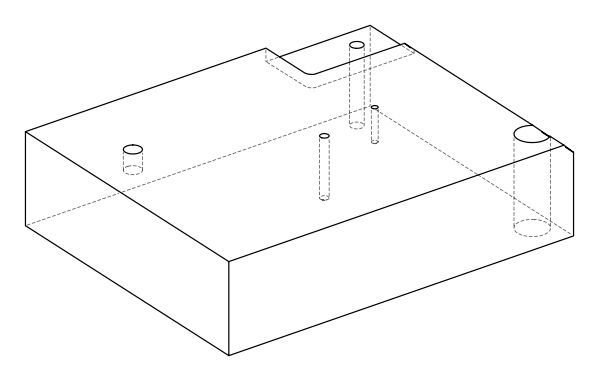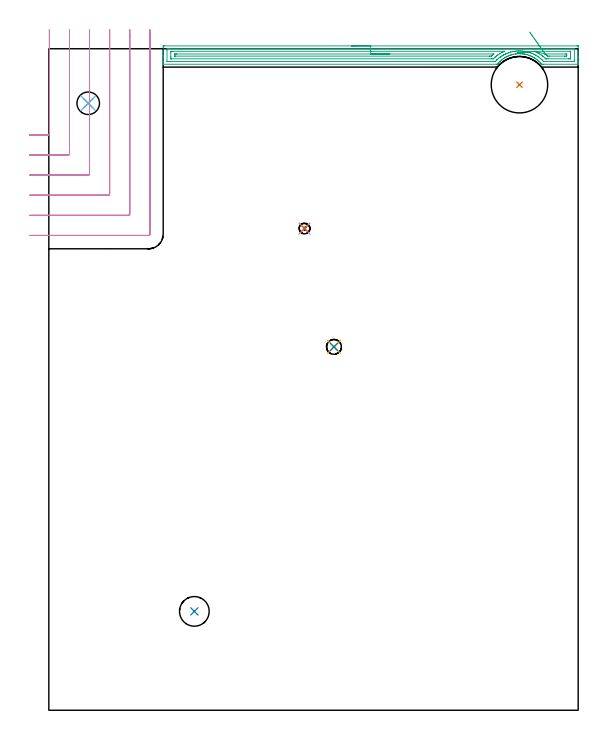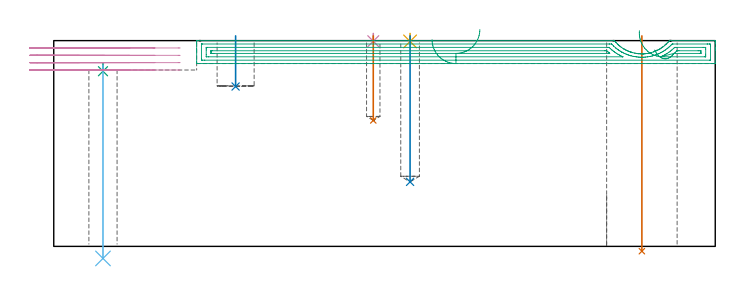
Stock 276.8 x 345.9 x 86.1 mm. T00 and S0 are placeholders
(PLAN: 10 operations, 7 tool changes, 14.5 min)
(1 INDEXABLE_INSERT_DRILL_THROUGH_HOLE_FROM_SOLID | STEP1HOLE_1 | NXT0302_030 | 0.36 min | 58814 mm3)
(2 INDEXABLE_INSERT_DRILL_BLIND_HOLE_FROM_SOLID | STEP1POCKET | NXT0302_002 | 0.09 min | 3583 mm3)
(3 SPOT_DRILL | STEP1HOLE | NXT0321_9005460120000 | 0.03 min | 1288 mm3)
(4 SPOT_DRILL_1 | STEP1POCKET_1 | NXT0321_9005460120000 | 0.03 min | 5 mm3)
(5 SPOT_DRILL_2 | STEP1POCKET_2 | NXT0321_9005460120000 | 0.03 min | 1 mm3)
(6 DRILL_THROUGH_HOLE_INTO_CENTER | STEP1HOLE | UGT0301_228 | 0.33 min | 8158 mm3)
(7 DRILL_BLIND_HOLE_INTO_CENTER | STEP1POCKET_1 | UGT0301_179 | 0.14 min | 770 mm3)
(8 DRILL_BLIND_HOLE_INTO_CENTER_1 | STEP1POCKET_2 | UGT0301_197 | 0.25 min | 2733 mm3)
(9 AREA_MILL | FG_CHAMFER_SURFACE | UGT0205_001 | 7.03 min | 10063 mm3)
(10 MILL_CORNER_NOTCH_RECTANGULAR | CORNER_NOTCH_RECTANGULAR | UGT0201_103 | Follow Part, ap 3.5, ae 75% | 6.23 min | 75146 mm3)
(TOOL NXT0302_030 | Index. Insert Drill 29.5mm [880-D2950L32-03] | D29.5 PA176 FL89 Z2)
(TOOL NXT0302_002 | Index. Insert Drill 15.5mm [880-D1550L20-05] | D15.5 PA176 FL78 Z2)
(TOOL NXT0321_9005460120000 | NC Spot Drill, 142deg, 12mm, Carbide, Uncoated | D12 PA142 FL30 Z2)
(TOOL UGT0301_228 | Twist Drill 11.8 mm | D11.8 PA118 FL93 Z2)
(TOOL UGT0301_179 | Twist Drill 5.6 mm | D5.6 PA118 FL55 Z2)
(TOOL UGT0301_197 | Twist Drill 7.8 mm | D7.8 PA118 FL73 Z2)
(TOOL UGT0205_001 | Chamfer Mill 20 x 3 x 45 deg. | D20 FL50 Z2)
(TOOL UGT0201_103 | End Mill 14 mm | D14 FL19 Z2)
(OP 1 INDEXABLE_INSERT_DRILL_THROUGH_HOLE_FROM_SOLID)
G17 G21 G94 G90
T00 M6
G54
G17 G0 G90 X246.1 Y327.1 S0 M3
G43 Z96.1 H1
G94 G81 G98 Z-2.015 F250. R88.1
G80
M5
M2
(OP 2 INDEXABLE_INSERT_DRILL_BLIND_HOLE_FROM_SOLID)
G17 G21 G94 G90
T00 M6
G54
G17 G0 G90 X76.1 Y51.7 S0 M3
G43 Z96.1 H1
G94 G81 G98 Z66.9 F250. R88.1
G80
M5
M2
(OP 3 SPOT_DRILL)
G17 G21 G94 G90
T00 M6
G54
G17 G0 G90 X20.6 Y317.4 S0 M3
G43 Z96.1 H0
G94 G81 G98 Z73.292 F250. R76.8
G80
M5
M2
(OP 4 SPOT_DRILL_1)
G17 G21 G94 G90
T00 M6
G54
G17 G0 G90 X133.7 Y251.9 S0 M3
G43 Z96.1 H0
G94 G81 G98 Z85.859 F250. R89.1
G80
M5
M2
(OP 5 SPOT_DRILL_2)
G17 G21 G94 G90
T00 M6
G54
G17 G0 G90 X149.1 Y190. S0 M3
G43 Z96.1 H0
G94 G81 G98 Z85.764 F250. R89.1
G80
M5
M2
(OP 6 DRILL_THROUGH_HOLE_INTO_CENTER)
G17 G21 G94 G90
T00 M6
G54
G17 G0 G90 X20.6 Y317.4 S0 M3
G43 Z96.1 H0
G94 G73 G98 Z-5.045 F250. Q11.264 R75.8
G80
M5
M2
(OP 7 DRILL_BLIND_HOLE_INTO_CENTER)
G17 G21 G94 G90
T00 M6
G54
G17 G0 G90 X133.7 Y251.9 S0 M3
G43 Z96.1 H0
G94 G81 G98 Z52.7 F250. R88.1
G80
M5
M2
(OP 8 DRILL_BLIND_HOLE_INTO_CENTER_1)
G17 G21 G94 G90
T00 M6
G54
G17 G0 G90 X149.1 Y190. S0 M3
G43 Z96.1 H0
G94 G81 G98 Z27. F250. R88.1
G80
M5
M2
(OP 9 AREA_MILL)
G17 G21 G94 G90
T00 M6
G54
G17 G0 G90 X158.3 Y347.4 S1061 M3
G43 Z96.1 H0
Z86.5
G94 G1 X158.338 Z85.628 F250.
X158.452 Z84.764
X158.641 Z83.912
X158.903 Z83.08
X159.237 Z82.274
X159.64 Z81.5
X160.109 Z80.764
X160.64 Z80.072
X161.229 Z79.429
X161.872 Z78.84
X162.564 Z78.308
X163.3 Z77.84
X164.074 Z77.437
X164.88 Z77.103
X165.712 Z76.841
X166.564 Z76.652
X167.428 Z76.538
X168.3 Z76.5
X276.204
X276.687 Y347.395 Z76.503
X276.79 Y347.392 Z76.506
X276.8 Y347.283 Z76.614
Y341.722 Z82.173
Y341.139 Z82.759
Y340.843 Z83.053
Y339.087 Z84.808
Y338.496 Z85.403
Y338.074 Z85.825
X276.797 Y337.935 Z85.958
X276.79 Y337.802 Z86.089
X276.65 Y337.8 Z86.1
X258.369
X257.624 Y337.804 Z86.09
X257.477 Y337.983 Z85.917
X257.411 Y338.062 Z85.838
X257.289 Y338.208 Z85.691
X257.208 Y338.298 Z85.602
X257.045 Y338.48 Z85.419
X256.393 Y339.16 Z84.738
X256.189 Y339.353 Z84.545
X255.693 Y339.789 Z84.107
X255.498 Y339.963 Z83.936
X255.17 Y340.227 Z83.672
X254.929 Y340.404 Z83.492
X254.604 Y340.646 Z83.252
X254.267 Y340.877 Z83.021
X253.925 Y341.099 Z82.799
X253.91 Y341.109 Z82.79
X253.814 Y341.168 Z82.731
X253.71 Y341.231 Z82.667
X253.464 Y341.372 Z82.525
X253.265 Y341.487 Z82.412
X252.815 Y341.728 Z82.171
X252.505 Y341.881 Z82.019
X252.318 Y341.973 Z81.926
X252.126 Y342.057 Z81.841
X251.921 Y342.148 Z81.75
X251.68 Y342.244 Z81.651
X251.53 Y342.307 Z81.591
X251.475 Y342.329 Z81.569
X251.359 Y342.372 Z81.527
X251.235 Y342.416 Z81.479
X251.052 Y342.484 Z81.414
X251.027 Y342.493 Z81.404
X250.132 Y342.782 Z81.116
X249.916 Y342.845 Z81.053
X249.897 Y342.85 Z81.048
X249.238 Y343.006 Z80.893
X248.791 Y343.097 Z80.8
X248.559 Y343.134 Z80.762
X248.344 Y343.169 Z80.728
X247.845 Y343.23 Z80.668
X247.668 Y343.25 Z80.645
X247.592 Y343.259 Z80.636
X247.449 Y343.277 Z80.621
X247.092 Y343.297 Z80.593
X246.799 Y343.316 Z80.576
X246.777 Y343.317 Z80.574
X246.725 Y343.321 Z80.571
X246.555 Y343.333 Z80.562
X246.481
X246.48 Y343.332
X246.36 Y343.331 Z80.558
X246.064 Z80.554
X245.65 Y343.332 Z80.562
X245.513 Y343.323 Z80.571
X244.992 Y343.289 Z80.6
X244.766 Y343.278 Z80.619
X244.628 Y343.261 Z80.636
X244.1 Y343.196 Z80.698
X243.999 Y343.186 Z80.712
X243.975 Y343.183 Z80.715
X243.872 Y343.171 Z80.728
X242.977 Y343.005 Z80.894
X242.284 Y342.845 Z81.053
X242.197 Y342.82 Z81.078
X242.083 Y342.785 Z81.11
X241.722 Y342.669 Z81.225
X241.628 Y342.64 Z81.258
X241.503 Y342.6 Z81.298
X241.425 Y342.574 Z81.322
X241.279 Y342.528 Z81.37
X241.189 Y342.499 Z81.399
X240.74 Y342.334 Z81.562
X240.688 Y342.313 Z81.583
X240.533 Y342.25 Z81.645
X240.312 Y342.162 Z81.737
X240.294 Y342.155 Z81.743
X239.882 Y341.972 Z81.926
X239.4 Y341.736 Z82.164
X239.196 Y341.626 Z82.272
X238.951 Y341.495 Z82.404
X238.836 Y341.429 Z82.469
X238.581 Y341.282 Z82.614
X238.506 Y341.24 Z82.658
X238.276 Y341.1 Z82.8
X237.611 Y340.654 Z83.245
X237.03 Y340.226 Z83.672
X236.705 Y339.965 Z83.935
X236.52 Y339.801 Z84.095
X236.375 Y339.672 Z84.223
X236.075 Y339.41 Z84.49
X236.011 Y339.354 Z84.546
X235.823 Y339.176 Z84.723
X235.316 Y338.647 Z85.248
X235.183 Y338.509 Z85.389
X235.155 Y338.48 Z85.418
X235.024 Y338.334 Z85.565
X234.928 Y338.228 Z85.672
X234.74 Y338.002 Z85.898
X234.577 Y337.804 Z86.09
X234.291 Y337.8 Z86.1
X59.95
X59.81 Y337.802 Z86.089
X59.803 Y337.935 Z85.957
X59.8 Y338.075 Z85.824
Y338.496 Z85.404
Y339.087 Z84.808
Y341.139 Z82.759
Y341.722 Z82.173
Y342.309 Z81.587
Y346.7 Z77.197
X59.804 Y346.992 Z76.905
X59.81 Y347.392 Z76.505
X59.986 Y347.396 Z76.502
X60.396 Y347.4 Z76.5
X168.3
Y345.986 Z77.914
X274.421 Y345.985 Z77.915
X274.551
X274.768 Y345.98 Z77.92
X274.788 Y345.979 Z77.921
X274.792 Y345.965 Z77.935
X274.797 Y345.938 Z77.962
X274.799 Y345.912 Z77.988
Y339.965 Z83.935
X274.797 Y339.594 Z84.306
X274.79 Y339.225 Z84.675
X274.421 Y339.217 Z84.683
X274.29 Y339.216 Z84.684
X273.529 Y339.214 Z84.686
X273.399
X259.13 Y339.215 Z84.685
X258.941 Y339.218 Z84.682
X258.846 Y339.221 Z84.679
X258.748 Y339.235 Z84.665
X258.369 Y339.62 Z84.28
X258.026 Y339.965 Z83.935
X257.746 Y340.23 Z83.67
X257.477 Y340.474 Z83.426
X257.051 Y340.843 Z83.057
X256.585 Y341.217 Z82.683
X255.897 Y341.722 Z82.178
X255.693 Y341.862 Z82.038
X255.242 Y342.155 Z81.745
X254.802 Y342.419 Z81.481
X254.484 Y342.6 Z81.3
X253.91 Y342.904 Z80.996
X253.294 Y343.206 Z80.694
X253.018 Y343.326 Z80.574
X252.652 Y343.478 Z80.422
X252.126 Y343.677 Z80.223
X251.807 Y343.793 Z80.107
X251.235 Y343.977 Z79.923
X250.925 Y344.074 Z79.826
X250.509 Y344.193 Z79.707
X250.343 Y344.234 Z79.666
X249.827 Y344.357 Z79.543
X249.451 Y344.434 Z79.466
X249.355 Y344.452 Z79.448
X248.559 Y344.572 Z79.328
X248.307 Y344.605 Z79.295
X247.668 Y344.677 Z79.223
X247.317 Y344.702 Z79.198
X246.776 Y344.734 Z79.166
X246.383 Y344.744 Z79.156
X245.884
X245.497 Y344.738 Z79.162
X244.992 Y344.708 Z79.192
X244.658 Y344.686 Z79.214
X244.1 Y344.627 Z79.273
X243.856 Y344.597 Z79.303
X243.209 Y344.504 Z79.396
X243.08 Y344.483 Z79.417
X242.388 Y344.357 Z79.543
X241.557 Y344.162 Z79.738
X241.497 Y344.145 Z79.755
X241.425 Y344.123 Z79.777
X240.93 Y343.966 Z79.934
X240.533 Y343.837 Z80.063
X240.262 Y343.745 Z80.155
X239.642 Y343.52 Z80.38
X239.611 Y343.508 Z80.392
X239.538 Y343.478 Z80.422
X238.989 Y343.243 Z80.657
X238.891 Y343.2 Z80.7
X238.75 Y343.133 Z80.767
X238.391 Y342.954 Z80.946
X237.858 Y342.683 Z81.217
X237.803 Y342.654 Z81.246
X237.706 Y342.6 Z81.3
X237.242 Y342.328 Z81.572
X236.966 Y342.16 Z81.74
X236.698 Y341.986 Z81.914
X236.3 Y341.722 Z82.178
X236.167 Y341.631 Z82.269
X236.133 Y341.607 Z82.293
X236.075 Y341.564 Z82.336
X235.661 Y341.251 Z82.649
X235.183 Y340.882 Z83.018
X235.162 Y340.864 Z83.036
X234.291 Y340.087 Z83.813
X234.228 Y340.027 Z83.873
X234.166 Y339.965 Z83.935
X233.557 Y339.337 Z84.563
X233.484 Y339.265 Z84.635
X233.441 Y339.224 Z84.676
X233.399 Y339.221 Z84.679
X233.266 Y339.218 Z84.682
X232.507 Y339.214 Z84.686
X232.378
X62.179 Y339.215 Z84.685
X62.049
X61.832 Y339.22 Z84.68
X61.812 Y339.221 Z84.679
X61.808 Y339.235 Z84.665
X61.803 Y339.262 Z84.638
X61.801 Y339.288 Z84.612
Y345.235 Z78.665
X61.803 Y345.606 Z78.294
X61.81 Y345.976 Z77.924
X62.179 Y345.983 Z77.917
X62.31 Y345.984 Z77.916
X63.071 Y345.986 Z77.914
X63.201
X168.3
Y344.572 Z79.328
X237.858 Y344.571 Z79.329
X237.974 Y344.57 Z79.33
X238.085 Y344.568 Z79.332
X238.178 Y344.565 Z79.335
X238.11 Y344.531 Z79.369
X237.734 Y344.357 Z79.543
X237.224 Y344.103 Z79.797
X236.966 Y343.972 Z79.928
X236.642 Y343.798 Z80.102
X236.057 Y343.478 Z80.422
X235.525 Y343.142 Z80.758
X235.183 Y342.92 Z80.98
X234.99 Y342.79 Z81.11
X234.716 Y342.6 Z81.3
X234.471 Y342.423 Z81.477
X234.291 Y342.289 Z81.611
X233.971 Y342.037 Z81.863
X233.576 Y341.722 Z82.178
X233.481 Y341.641 Z82.259
X233.399 Y341.571 Z82.329
X233.014 Y341.223 Z82.677
X232.595 Y340.843 Z83.057
X232.376 Y340.635 Z83.265
X232.338 Y340.634 Z83.266
X232.171 Y340.631 Z83.269
X231.833 Y340.629 Z83.271
X231.616 Y340.628 Z83.272
X64.181 Y340.629 Z83.271
X63.963 Y340.63 Z83.27
X63.891 Y340.632 Z83.268
X63.835 Y340.635 Z83.265
X63.81 Y340.642 Z83.258
X63.807 Y340.683 Z83.217
X63.803 Y340.843 Z83.057
X63.8 Y341.003 Z82.897
Y341.722 Z82.178
Y343.639 Z80.261
X63.802 Y344.357 Z79.543
X63.804 Y344.513 Z79.387
X63.81 Y344.564 Z79.336
X63.855 Y344.566 Z79.334
X63.963 Y344.568 Z79.332
X64.637 Y344.571 Z79.329
X64.855
X168.3 Y344.572 Z79.328
Y343.157 Z80.743
X232.245
X232.507 Y343.155 Z80.745
X232.601 Y343.153 Z80.747
X232.661 Y343.151 Z80.749
X232.626 Y343.113 Z80.787
X232.589 Y343.077 Z80.823
X232.563 Y343.054 Z80.846
X232.507 Y343.009 Z80.891
X232.28 Y342.824 Z81.076
X232.011 Y342.6 Z81.3
X231.799 Y342.419 Z81.481
X231.616 Y342.26 Z81.64
X231.422 Y342.095 Z81.805
X231.366 Y342.05 Z81.85
X231.285 Y342.048 Z81.852
X230.724 Y342.044 Z81.856
X230.398 Y342.043 Z81.857
X66.312
X65.92 Y342.047 Z81.853
X65.837 Y342.05 Z81.85
X65.81 Y342.054 Z81.846
X65.807 Y342.094 Z81.807
X65.804 Y342.184 Z81.716
X65.8 Y342.547 Z81.353
X65.801 Y342.6 Z81.3
X65.807 Y343.013 Z80.887
X65.81 Y343.115 Z80.785
X65.823 Y343.151 Z80.749
X65.884 Y343.152 Z80.748
X66.075 Y343.155 Z80.745
X66.638 Y343.157 Z80.743
X66.964
X168.3
X169.172 Z80.781
X170.037 Z80.895
X170.888 Z81.083
X171.72 Z81.346
X172.526 Z81.68
X173.3 Z82.082
X174.036 Z82.551
X174.728 Z83.082
X175.371 Z83.672
X175.96 Z84.315
X176.492 Z85.007
X176.96 Z85.743
X177.363 Z86.517
X177.697 Z87.322
X177.959 Z88.154
X178.148 Z89.006
X178.262 Z89.871
X178.3 Z90.743
G0 Z96.1
X245.071 Y343.693
Z90.254
G1 X245.025 Y343.688 Z89.383
X245.054 Y343.691 Z88.511
X245.16 Y343.702 Z87.645
X245.339 Y343.719 Z86.792
X245.592 Y343.744 Z85.957
X245.917 Y343.776 Z85.148
X246.311 Y343.814 Z84.37
X246.77 Y343.859 Z83.63
X247.292 Y343.91 Z82.933
X247.872 Y343.966 Z82.284
X248.507 Y344.028 Z81.689
X249.191 Y344.095 Z81.151
X249.918 Y344.166 Z80.675
X250.685 Y344.241 Z80.265
X251.484 Y344.319 Z79.923
X252.309 Y344.4 Z79.653
X253.155 Y344.482 Z79.456
X254.015 Y344.566 Z79.334
X254.027 Y344.567 Z79.333
X254.104 Y344.57 Z79.33
X254.22 Y344.571 Z79.329
X254.365 Y344.572 Z79.328
X272.419 Y344.571 Z79.329
X272.637 Y344.57 Z79.33
X272.709 Y344.568 Z79.332
X272.765 Y344.565 Z79.335
X272.79 Y344.558 Z79.342
X272.793 Y344.517 Z79.383
X272.797 Y344.357 Z79.543
X272.8 Y344.197 Z79.703
Y343.478 Z80.422
Y341.561 Z82.339
X272.798 Y340.843 Z83.057
X272.796 Y340.687 Z83.213
X272.79 Y340.636 Z83.264
X272.745 Y340.634 Z83.266
X272.637 Y340.632 Z83.268
X271.963 Y340.629 Z83.271
X271.745 Y340.628 Z83.272
X261.044 Y340.629 Z83.271
X260.369 Y340.63 Z83.27
X260.152 Y340.632 Z83.268
X259.935 Y340.635 Z83.265
X259.813 Y340.646 Z83.254
X259.602 Y340.843 Z83.057
X259.261 Y341.156 Z82.744
X258.619 Y341.722 Z82.178
X258.369 Y341.928 Z81.972
X257.987 Y342.226 Z81.674
X257.437 Y342.639 Z81.261
X256.585 Y343.203 Z80.697
X256.127 Y343.478 Z80.422
X255.693 Y343.725 Z80.175
X255.135 Y344.029 Z79.871
X254.802 Y344.192 Z79.708
X254.458 Y344.357 Z79.543
X254.015 Y344.566 Z79.334
X259.531 Y343.15 Z80.75
X259.554 Y343.152 Z80.748
X259.666 Y343.155 Z80.745
X259.826 Y343.157 Z80.743
X270.288
X270.68 Y343.153 Z80.747
X270.763 Y343.15 Z80.75
X270.79 Y343.146 Z80.754
X270.793 Y343.106 Z80.794
X270.796 Y343.016 Z80.884
X270.8 Y342.653 Z81.247
X270.799 Y342.6 Z81.3
X270.793 Y342.187 Z81.713
X270.79 Y342.085 Z81.815
X270.777 Y342.049 Z81.851
X270.716 Y342.048 Z81.852
X270.526 Y342.045 Z81.855
X269.962 Y342.043 Z81.857
X269.636
X261.609
X261.044 Y342.047 Z81.853
X260.857 Y342.05 Z81.85
X260.83 Y342.054 Z81.846
X260.804 Y342.073 Z81.827
X260.751 Y342.116 Z81.784
X260.152 Y342.639 Z81.261
X259.613 Y343.074 Z80.826
X259.568 Y343.113 Z80.787
X259.535 Y343.144 Z80.756
X259.531 Y343.15 Z80.75
X259.128 Y343.722 Z80.228
X258.701 Y344.328 Z79.768
X258.252 Y344.964 Z79.376
X257.785 Y345.627 Z79.052
X257.303 Y346.309 Z78.801
X256.811 Y347.007 Z78.623
X256.312 Y347.715 Z78.52
X255.81 Y348.428 Z78.494
X255.308 Y349.14 Z78.543
X254.81 Y349.845 Z78.668
X254.321 Y350.54 Z78.868
X253.843 Y351.217 Z79.141
X253.382 Y351.872 Z79.485
X252.939 Y352.5 Z79.898
X252.518 Y353.096 Z80.376
X252.123 Y353.656 Z80.916
X251.757 Y354.176 Z81.514
X251.422 Y354.65 Z82.164
G0 Z96.1
M5
M2
(OP 10 MILL_CORNER_NOTCH_RECTANGULAR)
G17 G21 G94 G90
T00 M6
G54
G17 G0 G90 X-10. Y300.8 S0 M3
G43 Z96.101 H0
Z83.026
G94 G1 X-7. F250.
X-0.395 F500.
G3 X0.3 Y301.495 R0.7
G1 Y352.843
Y352.9
X0.303 Y355.9 F250.
G0 Z96.101
X-10. Y290.3
Z83.026
G1 X-7.
X10.105 F500.
G3 X10.8 Y290.995 R0.7
G1 Y352.843
Y352.9
X10.804 Y355.9 F250.
G0 Z96.101
X-10. Y279.8
Z83.026
G1 X-7.
X20.604 F500.
G3 X21.3 Y280.496 R0.7
G1 Y352.843
Y352.9
X21.305 Y355.9 F250.
G0 Z96.101
X-10. Y269.3
Z83.026
G1 X-7.
X31.104 F500.
G3 X31.8 Y269.996 R0.7
G1 Y352.843
Y352.9
X31.808 Y355.9 F250.
G0 Z96.101
X-10. Y258.8
Z83.026
G1 X-7.
X41.604 F500.
G3 X42.3 Y259.496 R0.7
G1 Y352.843
Y352.9
X42.316 Y355.9 F250.
G0 Z96.101
X-10. Y248.3
Z83.026
G1 X-7.
X52.104 F500.
G3 X52.8 Y248.996 R0.7
G1 Y352.843
Y355.843 F250.
G0 Z96.101
X-10. Y300.8
Z79.95
G1 X-7.
X-0.395 F500.
G3 X0.3 Y301.495 R0.7
G1 Y352.9
Y355.9 F250.
G0 Z96.101
X-10. Y290.3
Z79.95
G1 X-7.
X10.105 F500.
G3 X10.8 Y290.995 R0.7
G1 Y352.9
Y355.9 F250.
G0 Z96.101
X-10. Y279.8
Z79.95
G1 X-7.
X20.604 F500.
G3 X21.3 Y280.496 R0.7
G1 Y352.9
Y355.9 F250.
G0 Z96.101
X-10. Y269.3
Z79.95
G1 X-7.
X31.104 F500.
G3 X31.8 Y269.996 R0.7
G1 Y352.9
Y355.9 F250.
G0 Z96.101
X-10. Y258.8
Z79.95
G1 X-7.
X41.604 F500.
G3 X42.3 Y259.496 R0.7
G1 Y352.9
Y355.9 F250.
G0 Z96.101
X-10. Y248.3
Z79.95
G1 X-7.
X52.104 F500.
G3 X52.8 Y248.996 R0.7
G1 Y352.9
Y355.9 F250.
G0 Z96.101
X-10. Y300.8
Z76.875
G1 X-7.
X-0.395 F500.
G3 X0.3 Y301.495 R0.7
G1 Y352.9
Y355.9 F250.
G0 Z96.101
X-10. Y290.3
Z76.875
G1 X-7.
X10.105 F500.
G3 X10.8 Y290.995 R0.7
G1 Y352.9
Y355.9 F250.
G0 Z96.101
X-10. Y279.8
Z76.875
G1 X-7.
X20.604 F500.
G3 X21.3 Y280.496 R0.7
G1 Y352.9
Y355.9 F250.
G0 Z96.101
X-10. Y269.3
Z76.875
G1 X-7.
X31.104 F500.
G3 X31.8 Y269.996 R0.7
G1 Y352.9
Y355.9 F250.
G0 Z96.101
X-10. Y258.8
Z76.875
G1 X-7.
X41.604 F500.
G3 X42.3 Y259.496 R0.7
G1 Y352.9
Y355.9 F250.
G0 Z96.101
X-10. Y248.3
Z76.875
G1 X-7.
X52.104 F500.
G3 X52.8 Y248.996 R0.7
G1 Y352.9
Y355.9 F250.
G0 Z96.101
X-10. Y300.8
Z73.8
G1 X-7.
X-0.395 F500.
G3 X0.3 Y301.495 R0.7
G1 Y352.9
Y355.9 F250.
G0 Z96.101
X-10. Y290.3
Z73.8
G1 X-7.
X10.105 F500.
G3 X10.8 Y290.995 R0.7
G1 Y352.9
Y355.9 F250.
G0 Z96.101
X-10. Y279.8
Z73.8
G1 X-7.
X20.604 F500.
G3 X21.3 Y280.496 R0.7
G1 Y352.9
Y355.9 F250.
G0 Z96.101
X-10. Y269.3
Z73.8
G1 X-7.
X31.104 F500.
G3 X31.8 Y269.996 R0.7
G1 Y352.9
Y355.9 F250.
G0 Z96.101
X-10. Y258.8
Z73.8
G1 X-7.
X41.604 F500.
G3 X42.3 Y259.496 R0.7
G1 Y352.9
Y355.9 F250.
G0 Z96.101
X-10. Y248.3
Z73.8
G1 X-7.
X52.104 F500.
G3 X52.8 Y248.996 R0.7
G1 Y352.9
Y355.9 F250.
G0 Z96.101
M5
M2
